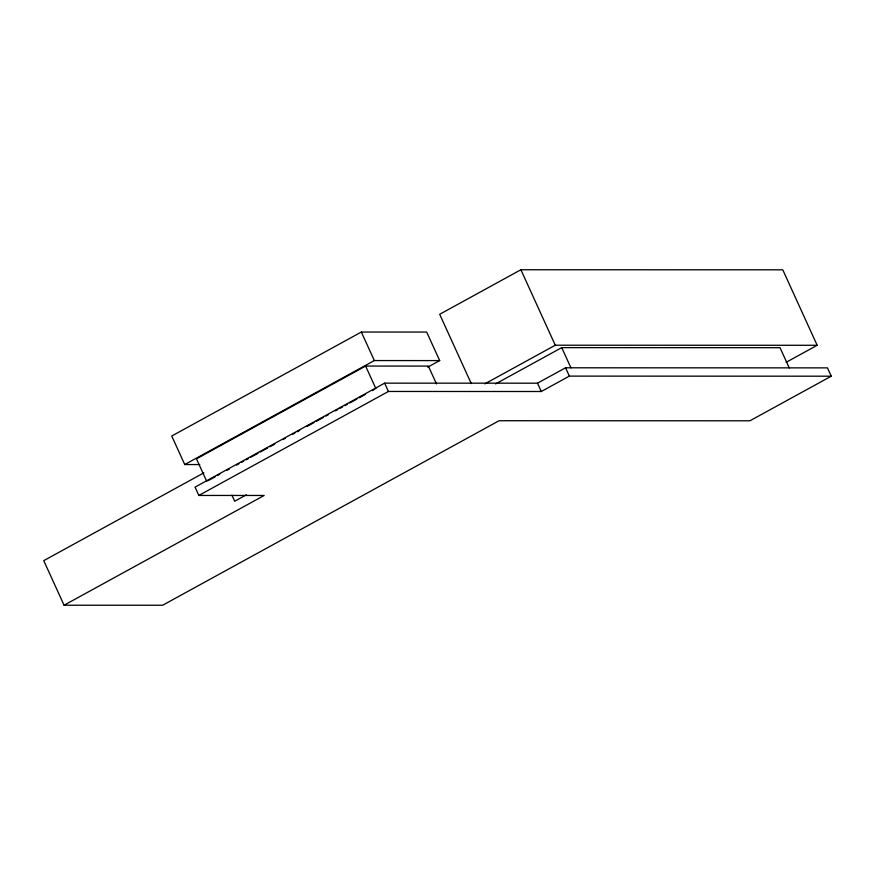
<?xml version="1.0" encoding="UTF-8"?>
<svg xmlns="http://www.w3.org/2000/svg" width="875" height="875" viewBox="0 0 875 875"><rect width="100%" height="100%" fill="white"/><g stroke="black" fill="none" stroke-linecap="round" stroke-linejoin="round"><path stroke-width="1.31" d="M427.755 367.128L439.677 360.588L426.683 332.062L361.342 332.041L171.741 436.023L184.745 464.548L199.719 464.559M786.122 362.316L817.163 345.286L782.775 269.817L520.888 269.752L439.688 314.289L471.253 383.567M184.745 464.548L374.336 360.566L439.677 360.588M436.472 383.906L428.356 366.078L365.608 366.067L196.481 458.828L206.762 481.414M203.842 472.85L43.75 560.656L64.061 605.227L162.63 605.248L499.056 420.733L749.908 420.798L831.25 376.195L827.455 367.872L565.567 367.795L537.502 383.184L384.628 383.152L195.037 487.134L198.822 495.447L264.173 495.469L64.061 605.227M207.955 480.758L215.108 476.842M217.492 475.53L219.866 474.228M227.019 470.302L229.403 469M236.545 465.084L238.93 463.772M241.314 462.47L243.688 461.158M246.072 459.856L248.456 458.544M250.841 457.242L257.983 453.316M260.367 452.014L267.509 448.098M269.894 446.786L274.663 444.172M282.997 439.6L285.381 438.298M292.523 434.372L294.908 433.07M297.292 431.758L299.677 430.456M306.819 426.541L313.972 422.614M316.345 421.312L323.498 417.386M325.883 416.084L328.256 414.772M335.409 410.856L337.794 409.555M340.167 408.242L342.552 406.941M344.936 405.628L347.32 404.327M349.705 403.014L356.847 399.098M359.231 397.797L365.181 394.527M372.334 390.611L374.708 389.298M198.822 495.447L388.423 391.464L541.297 391.508L569.362 376.119L831.25 376.195M246.378 494.834L234.708 501.233L231.952 495.195M484.827 383.862L555.275 345.22L817.163 345.286M495.6 383.895L561.728 347.627L780.03 347.692L789.239 367.894M561.728 347.627L570.927 367.828M520.888 269.752L555.275 345.22M565.567 367.795L569.362 376.119M537.502 383.184L541.297 391.508M361.342 332.041L374.336 360.566M384.628 383.152L388.423 391.464M365.608 366.067L375.9 388.642"/></g></svg>
